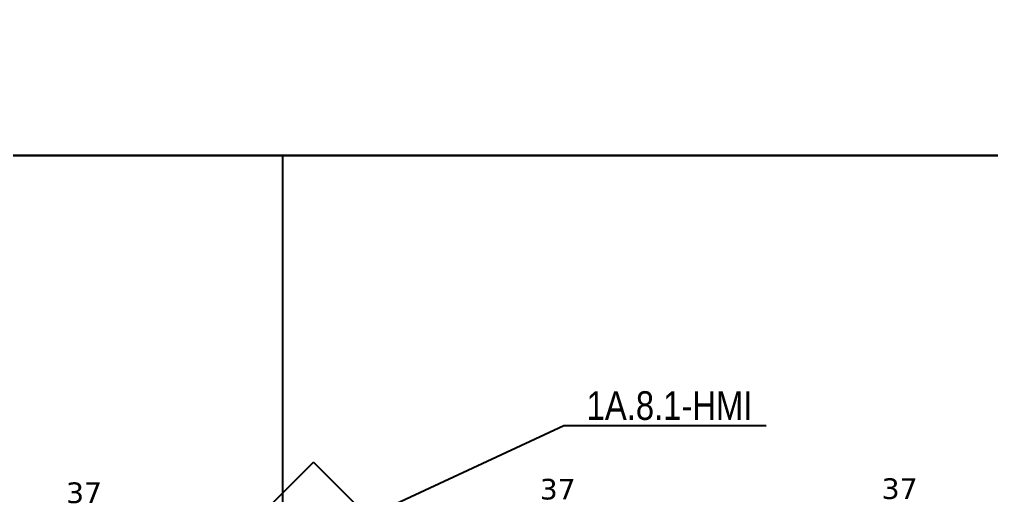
# Model space of a CAD drawing. Header units: millimetres. Extents: x -243740 to 150609, y -473655 to -165121.
# Drawn here: x -172409 to -163914, y -389627 to -385471 of the extents above; entities that cross this region are included whole.
import ezdxf
from ezdxf import colors
from ezdxf.entities.mleader import LeaderData, LeaderLine
from ezdxf.math import Vec2, Vec3

# ---------------------------------------------------------------- set-up
doc = ezdxf.new("R2010")
doc.units = ezdxf.units.MM
doc.layers.add('0_Авт.', color=255, linetype='Continuous', lineweight=5)
doc.layers.add('_освещение_dali', color=3, linetype='Continuous', lineweight=50)
for name, color, linetype in [('_HMI', 6, 'Continuous'), ('_Гр.ЩД-1А.5.9.I2.1', 6, 'Continuous'), ('_Гр.ЩД-1А.5.9.I2.2', 6, 'Continuous'), ('_Гр.ЩД-1А.5.9.I2.3', 6, 'Continuous'), ('_Гр.ЩД-1А.5.9.I2.4', 6, 'Continuous')]:
    doc.layers.add(name, color=color, linetype=linetype)
doc.styles.get("Standard").update_dxf_attribs({"font": 'ARIALN.TTF'})
doc.styles.add('TableTextStyle', font='')
doc.styles.get('TableTextStyle').set_extended_font_data('VERDANA.TTF')

# ---------------------------------------------------------------- blocks, each defined once
blk = doc.blocks.new('_Dot')
at = {"color": 0, "linetype": 'ByBlock', "lineweight": -2}
blk.add_line((-0.5, 0), (-1, 0), dxfattribs=at)
at = {"color": 0, "linetype": 'ByBlock', "const_width": 0.5}
blk.add_lwpolyline([(-0.25, 0, 1), (0.25, 0, 1)], format="xyb", close=True, dxfattribs=at)

msp = doc.modelspace()

# ---------------------------------------------------------------- linework, layer by layer
at = {"layer": '_HMI', "ltscale": 100}
for points in [[(-214706.6, -373184.6), (-211624.6, -373184.6), (-211624.6, -374341), (-211238.1, -374341.3), (-211238.1, -386658.7), (-150051.6, -386658.7), (-150051.6, -393664.8)], [(-217273.7, -375504.8), (-211238.1, -375504.8), (-211238.1, -386658.7), (-150051.6, -386658.7), (-150051.6, -393664.8)], [(-223976.7, -377737.2), (-223976.7, -378188.3), (-211259.5, -378188.3), (-211238.1, -386658.7), (-150051.6, -386658.7), (-150051.6, -393664.8)], [(-215756, -385839.3), (-211238.1, -385839.3), (-211259.5, -386658.7), (-150051.6, -386658.7), (-150051.6, -393664.8)], [(-170108.7, -390156), (-170108.7, -386658.7), (-150051.6, -386658.7), (-150051.6, -393664.8)]]:
    msp.add_lwpolyline(points, dxfattribs=at)
at = {"layer": '_Гр.ЩД-1А.5.9.I2.1', "ltscale": 100}
msp.add_lwpolyline([(-150051.6, -393664.8), (-150051.6, -386658.7), (-211238.1, -386658.7)], dxfattribs=at)
at = {"layer": '_Гр.ЩД-1А.5.9.I2.2', "ltscale": 100}
msp.add_lwpolyline([(-150051.6, -393664.8), (-150051.6, -386658.7), (-180984, -386658.7)], dxfattribs=at)
at = {"layer": '_Гр.ЩД-1А.5.9.I2.3', "ltscale": 100}
msp.add_lwpolyline([(-150051.6, -393664.8), (-150051.6, -386658.7), (-211259.5, -386658.7)], dxfattribs=at)
at = {"layer": '_Гр.ЩД-1А.5.9.I2.4', "ltscale": 100}
msp.add_lwpolyline([(-150051.6, -393664.8), (-150051.6, -386658.7), (-179482.6, -386658.7)], dxfattribs=at)
at = {"layer": 'Defpoints', "color": 251, "ltscale": 100, "true_color": 0x636466}
for points in [[(-169840, -389337.2), (-177940, -397437.2)], [(-169840, -389337.2), (-161740, -397437.2)]]:
    msp.add_lwpolyline(points, dxfattribs=at)

# ---------------------------------------------------------------- texts
at = {"layer": '_освещение_dali', "color": 81, "true_color": 0xa9da90, "style": 'TableTextStyle'}
for p in [(-172001.6, -389693.1), (-167862.5, -389661.6)]:
    msp.add_text('37', height=180, dxfattribs=at).set_placement(p)
at = {"layer": '_освещение_dali', "color": 73, "true_color": 0x91d48c, "style": 'TableTextStyle'}
msp.add_text('37', height=180, dxfattribs=at).set_placement((-164874.5, -389657.3))

# ---------------------------------------------------------------- leaders
at = {"layer": '0_Авт.', "color": 1}
ml = msp.add_multileader_mtext('Standard', dxfattribs=at)
ml.set_content('1А.8.1-HMI', color=1)
ml.set_leader_properties()
ml.set_arrow_properties(name='DOT')
ml.build(insert=Vec2(0, 0))
ml.multileader.update_dxf_attribs({"has_dogleg": 0, "text_left_attachment_type": 6, "text_right_attachment_type": 6, "arrow_head_size": 100})
ctx = ml.context
ctx.base_point, ctx.char_height, ctx.arrow_head_size, ctx.landing_gap_size, ctx.plane_origin = Vec3(-167652.4, -389016.9), 250, 100, 200, Vec3(-90868, -262265.5)
ctx.left_attachment, ctx.right_attachment = 6, 6
notes = []
notes.append((ctx, [(0, (1, 1, 0), (-167660.4, -389016.9), (1, 0), 8, [(1, [(-170108.7, -390156)], 0, [])])]))
ctx.mtext.insert, ctx.mtext.width, ctx.mtext.flow_direction = Vec3(-167452.4, -388716.9), 1553.83, 5
for ctx, leaders in notes:
    for number, flags, end, landing, length, lines in leaders:
        leader = LeaderData()
        leader.index, (leader.has_last_leader_line, leader.has_dogleg_vector, leader.attachment_direction) = number, flags
        leader.last_leader_point, leader.dogleg_vector, leader.dogleg_length = Vec3(end), Vec3(landing), length
        for number, points, colour, breaks in lines:
            line = LeaderLine()
            line.index, line.vertices, line.color, line.breaks = number, Vec3.list(points), colors.encode_raw_color(colour), breaks
            leader.lines.append(line)
        ctx.leaders.append(leader)

doc.saveas('drawing.dxf')
